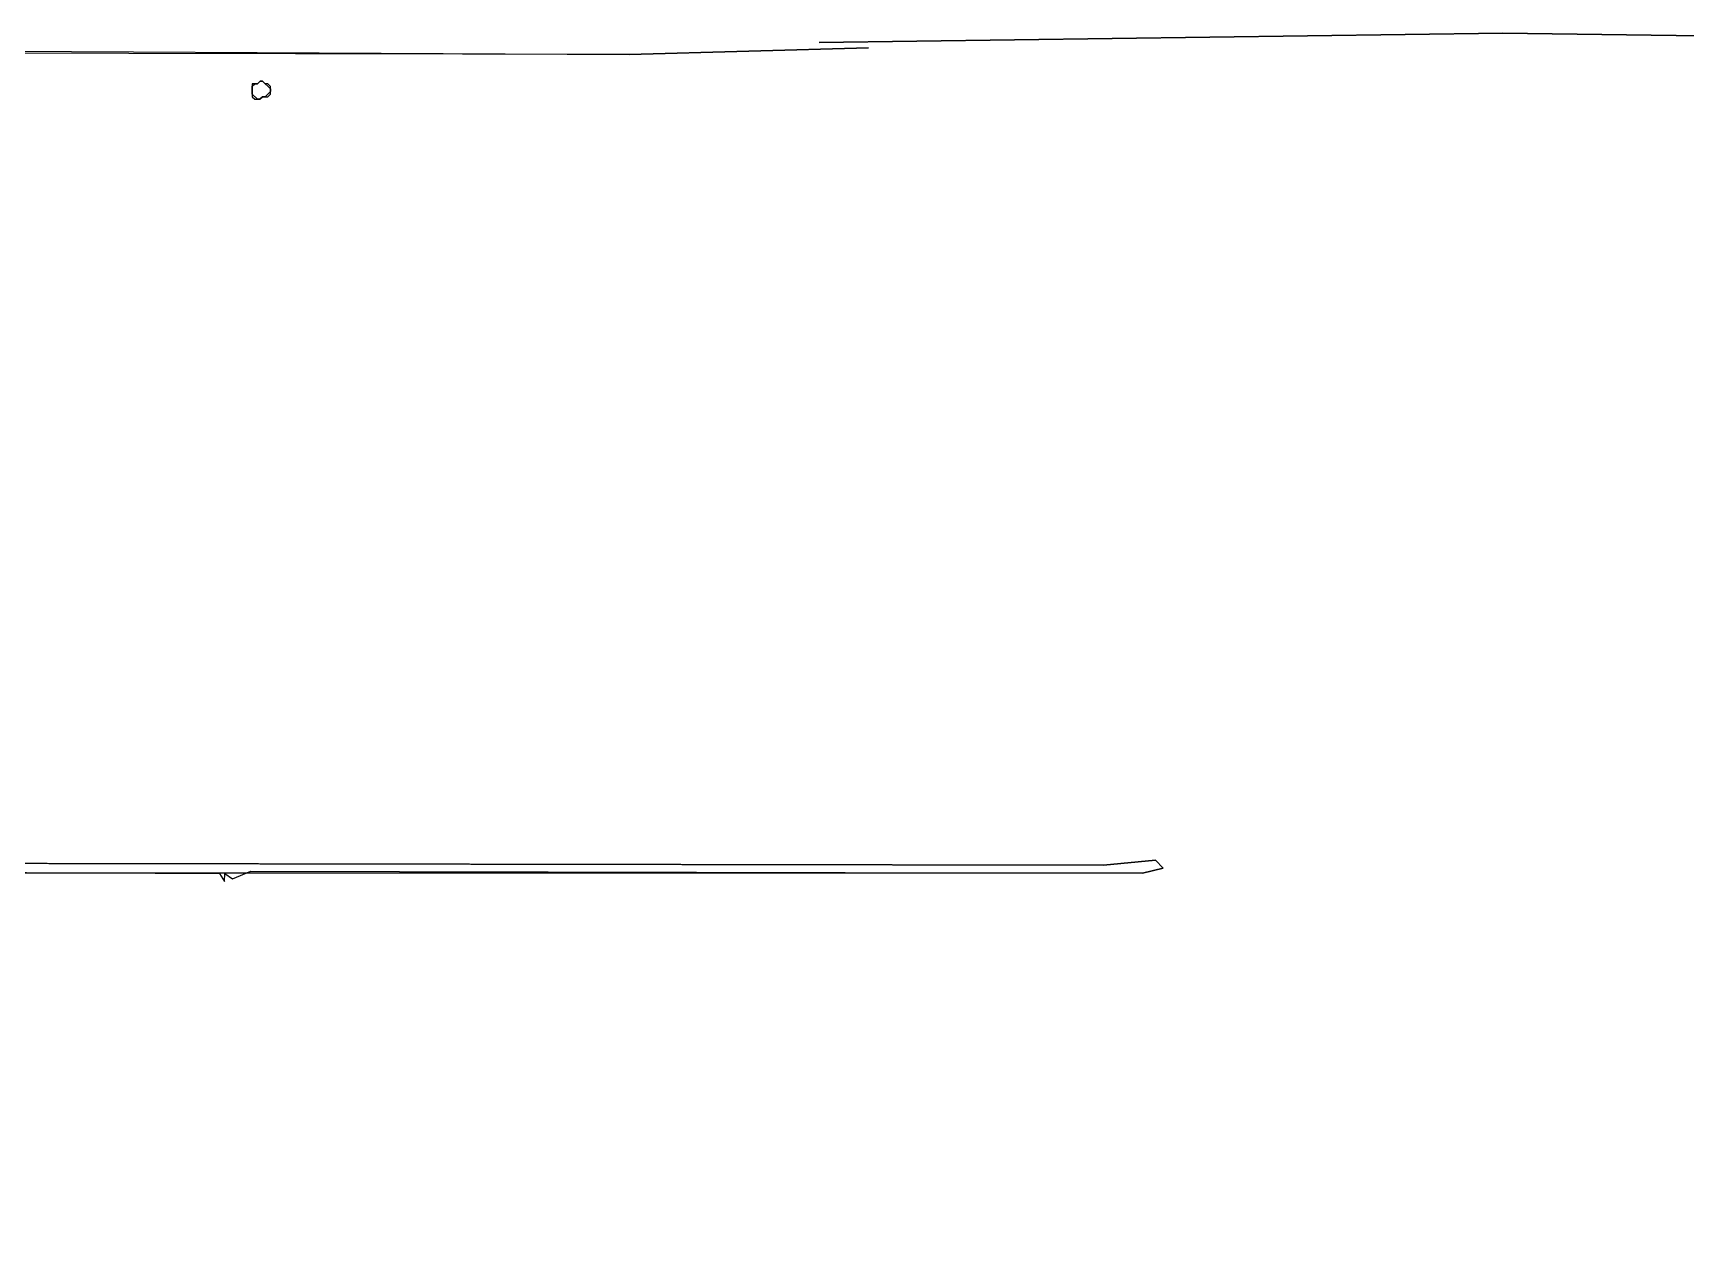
# Model space of a CAD drawing. Header units: inches. Extents: x 0 to 116, y 2 to 63.
# Drawn here: x 28.95 to 67.35, y 35.35 to 63.33 of the extents above; entities that cross this region are included whole.
import ezdxf

# ---------------------------------------------------------------- set-up
doc = ezdxf.new("R2010")
doc.units = ezdxf.units.IN
doc.styles.add('OpenSansCondensed-Light', font='OpenSansCondensed-Light.ttf')
doc.dimstyles.new('EZDXF', dxfattribs={"dimtxt": 0.25, "dimasz": 0.175, "dimexe": 0.375, "dimexo": 0.125, "dimgap": 0.1, "dimtad": 1, "dimlfac": 100, "dimzin": 12, "dimdsep": 46, "dimtxsty": 'OpenSansCondensed-Light', "dimblk": 'ARCHTICK', "dimcen": 2.5, "dimazin": 3, "dimtfac": 0.5, "dimtmove": 2, "dimatfit": 3, "dimarcsym": 0})

# ---------------------------------------------------------------- blocks, each defined once
blk = doc.blocks.new('_ARCHTICK')
at = {"color": 0, "linetype": 'ByBlock', "const_width": 0.15}
blk.add_lwpolyline([(-0.5, -0.5), (0.5, 0.5)], dxfattribs=at)
blk = doc.blocks.new('*D4')
at = {"color": 0, "lineweight": -2, "transparency": 16777216}
for start, end in [(55.1901, 90), (359.9017, 14.3093)]:
    blk.add_arc((21.362, 44.049), 1.479, start, end, dxfattribs=at)
at = {"layer": 'Defpoints', "color": 0, "transparency": 16777216}
for p in [(21.362, 46.74), (22.103, 45.33), (19.508, 44.052), (53.816, 43.993), (21.362, 43.111)]:
    blk.add_point(p, dxfattribs=at)
at = {"color": 0, "lineweight": -2, "transparency": 16777216, "xscale": 0.175, "yscale": 0.175, "zscale": 0.175}
for p, rotation in [((21.362, 45.528), 180.0000000000001), ((22.842, 44.046), 269.9017448687468)]:
    blk.add_blockref('_ARCHTICK', p, dxfattribs=dict(at, rotation=rotation))
at = {"color": 0, "transparency": 16777216, "insert": (22.578, 44.892), "char_height": 0.25, "attachment_point": 5, "rotation": 304.7497, "style": 'OpenSansCondensed-Light'}
blk.add_mtext('90.1°', dxfattribs=at)

msp = doc.modelspace()

# ---------------------------------------------------------------- linework, layer by layer
for points in [[(48.35809, 62.98762), (42.80042, 62.83551), (23.41197, 62.87663), (22.74821, 63.00091), (21.96207, 62.82382), (21.35871, 62.94778), (21.96207, 62.82382), (22.6271, 62.94114), (42.80042, 62.83551)], [(48.35809, 62.98762), (42.80042, 62.83551), (23.41197, 62.87663), (22.74821, 63.00091), (21.96207, 62.82382), (21.35871, 62.94778), (21.96207, 62.82382), (22.6271, 62.94114), (42.80042, 62.83551)], [(77.47207, 63.13718), (63.0977, 63.33325), (47.21114, 63.11442), (63.0977, 63.33325)], [(77.47207, 63.13718), (63.0977, 63.33325), (47.21114, 63.11442), (63.0977, 63.33325)], [(34.46122, 62.09397), (34.40114, 62.15468), (34.34074, 62.155), (34.28066, 62.21572), (34.22026, 62.21603), (34.15954, 62.15595), (34.03875, 62.15658), (34.03716, 61.85459), (34.09725, 61.79387), (34.21805, 61.79324), (34.27876, 61.85332), (34.39956, 61.85269), (34.46027, 61.91277)], [(34.46122, 62.09397), (34.40114, 62.15468), (34.34074, 62.155), (34.28066, 62.21572), (34.22026, 62.21603), (34.15954, 62.15595), (34.03875, 62.15658), (34.03716, 61.85459), (34.09725, 61.79387), (34.21805, 61.79324), (34.27876, 61.85332), (34.39956, 61.85269), (34.46027, 61.91277)], [(34.28066, 62.21572), (34.46091, 62.03357), (34.46059, 61.97317), (34.33916, 61.853), (34.27876, 61.85332), (34.21805, 61.79324), (34.15765, 61.79355), (34.03748, 61.91498), (34.03843, 62.09618), (34.09914, 62.15627), (34.15954, 62.15595), (34.22026, 62.21603)], [(55.20438, 43.92551), (55.02413, 44.10766), (53.81551, 43.99318), (19.44775, 44.05233), (19.34339, 35.65716), (19.40253, 35.41525), (19.58341, 35.3539), (19.70611, 35.71566), (19.59543, 37.64907), (19.62737, 43.74939), (19.8092, 43.86924), (33.27821, 43.79871), (33.39806, 43.61688), (33.39901, 43.79808), (33.57958, 43.67633), (34.00332, 43.85532), (54.72055, 43.80724)], [(55.20438, 43.92551), (55.02413, 44.10766), (53.81551, 43.99318), (19.44775, 44.05233), (19.34339, 35.65716), (19.40253, 35.41525), (19.58341, 35.3539), (19.70611, 35.71566), (19.59543, 37.64907), (19.62737, 43.74939), (19.8092, 43.86924), (33.27821, 43.79871), (33.39806, 43.61688), (33.39901, 43.79808), (33.57958, 43.67633), (34.00332, 43.85532), (54.72055, 43.80724)], [(55.20438, 43.92551), (54.72055, 43.80724), (19.74848, 43.80915), (19.62832, 43.93058), (19.64476, 35.53478), (19.52301, 35.35422), (19.40284, 35.47565), (19.38672, 43.93185), (19.50815, 44.05201), (53.81551, 43.99318), (55.02413, 44.10766)]]:
    msp.add_lwpolyline(points, close=True)

# ---------------------------------------------------------------- dimensions: what is measured, and where the dimension line sits
dim = msp.add_angular_dim_2l(base=(22.10277, 45.32964), line1=((19.50815, 44.05201), (53.81551, 43.99318)), line2=((21.36232, 43.11133), (21.36232, 46.73952)), dimstyle='EZDXF', override={"dimfxl": 1})
dim.commit()
dim.dimension.update_dxf_attribs({"geometry": '*D4', "text_midpoint": (22.5779, 44.8921), "dimtype": 162})

doc.saveas('drawing.dxf')
